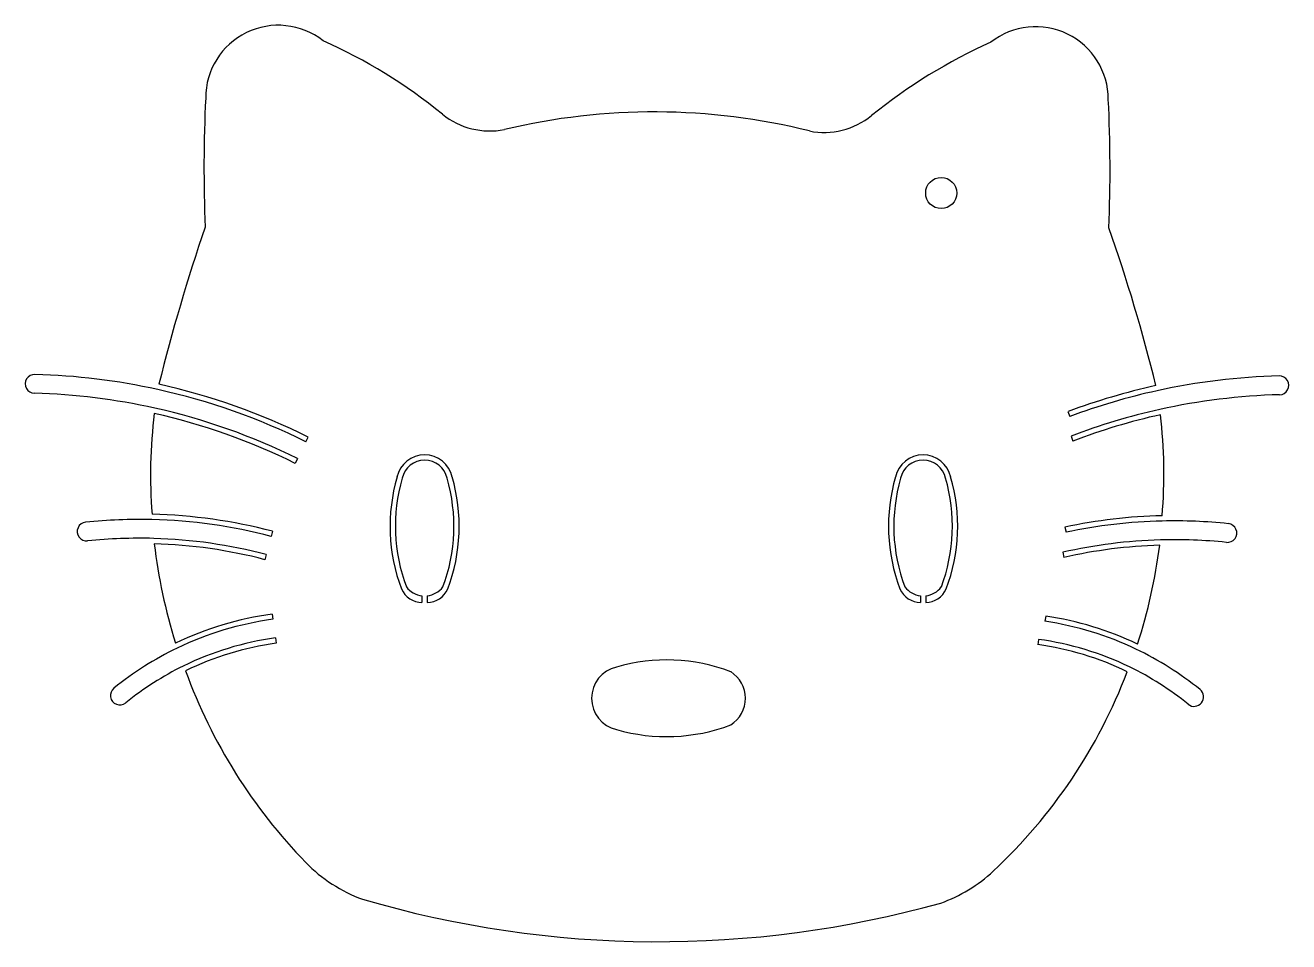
# Model space of a CAD drawing. Header units: inches. Extents: x 25.15 to 32.63, y 6.85 to 12.27.
import ezdxf

# ---------------------------------------------------------------- set-up
doc = ezdxf.new("R2010")
doc.units = ezdxf.units.IN
doc.header["$MEASUREMENT"] = 0

msp = doc.modelspace()

# ---------------------------------------------------------------- linework, layer by layer
for p, q in [((31.3228, 9.9843), (31.3337, 9.955)), ((26.8135, 9.8054), (26.8274, 9.8333)), ((31.3407, 9.8386), (31.3518, 9.8095)), ((26.764, 9.7056), (26.7501, 9.6776)), ((26.6152, 9.2763), (26.6073, 9.2461)), ((31.3047, 9.3006), (31.3112, 9.27)), ((26.5791, 9.1384), (26.5712, 9.1081)), ((31.2916, 9.1516), (31.2986, 9.1212)), ((27.5002, 8.8947), (27.5002, 8.8545)), ((27.5315, 8.8947), (27.5315, 8.8545)), ((30.4497, 8.8947), (30.4497, 8.8545)), ((30.481, 8.8947), (30.481, 8.8545)), ((26.6135, 8.7862), (26.6177, 8.7553)), ((31.1912, 8.7744), (31.1866, 8.7435)), ((26.6328, 8.6449), (26.637, 8.614)), ((31.1488, 8.6364), (31.1446, 8.6054))]:
    msp.add_line(p, q)
msp.add_circle((30.5727, 11.2766), 0.0921)
for centre, radius, start, end in [((26.65, 11.8388), 0.4298, 52.01016, 180), ((31.1316, 11.8302), 0.4298, 360, 127.98984), ((25.606, 9.2584), 3.199, 50.95653, 65.85553), ((32.1756, 9.2498), 3.199, 114.14447, 129.04001), ((34.7625, 11.4221), 8.5524, 177.20722, 182.33057), ((23.0192, 11.4135), 8.5524, 357.70623, 2.79278), ((27.9017, 12.0889), 0.4454, 230.95653, 281.18294), ((28.8736, 7.9393), 3.8168, 76.05431, 103.41455), ((29.8801, 12.0804), 0.4454, 258.77327, 309.04001), ((37.0387, 7.3788), 11.4352, 161.14503, 166.00066), ((22.071, 7.733), 10.0635, 13.82345, 19.37291), ((25.2084, 10.1477), 0.0557, 88.51404, 268.51404), ((25.1105, 6.3728), 3.8318, 77.55224, 88.51404), ((32.6712, 6.3642), 3.8318, 91.48596, 102.37827), ((32.5732, 10.1391), 0.0557, 271.48596, 91.48596), ((25.1105, 6.3728), 3.8318, 63.6121, 77.55224), ((25.1105, 6.3728), 3.8631, 63.6121, 77.55224), ((32.6712, 6.3642), 3.8631, 102.37827, 110.42875), ((32.6712, 6.3642), 3.8318, 102.37827, 110.42875), ((25.1105, 6.3728), 3.7205, 77.42889, 88.51404), ((32.6712, 6.3642), 3.7205, 91.48596, 102.503), ((28.8454, 9.6097), 2.9515, 172.93058, 184.529), ((25.1105, 6.3728), 3.6892, 63.6121, 77.38281), ((25.1105, 6.3728), 3.7205, 63.6121, 77.42889), ((32.6712, 6.3642), 3.7205, 102.503, 110.95391), ((32.6712, 6.3642), 3.6892, 102.54984, 110.95391), ((29.018, 9.618), 2.8726, 355.0089, 6.94431), ((27.5158, 9.5609), 0.1673, 12.23381, 167.76619), ((30.4653, 9.5609), 0.1673, 12.23381, 167.76619), ((27.5158, 9.5609), 0.136, 12.23381, 167.76619), ((30.4653, 9.5609), 0.136, 12.23381, 167.76619), ((28.3599, 9.3059), 1.0487, 163.83039, 200.72511), ((28.3601, 9.3059), 1.0176, 163.80142, 200.65074), ((26.6716, 9.3059), 1.0176, 339.34926, 16.19858), ((26.6718, 9.3059), 1.0487, 339.27489, 16.16961), ((31.3094, 9.3059), 1.0487, 163.83039, 200.72511), ((31.3096, 9.3059), 1.0176, 163.80142, 200.65074), ((29.6211, 9.3059), 1.0176, 339.34924, 16.19859), ((29.6213, 9.3059), 1.0487, 339.27489, 16.16961), ((25.829, 6.2715), 3.0747, 88.63222, 95.9544), ((25.829, 6.2715), 3.0747, 75.33734, 88.63222), ((25.829, 6.2715), 3.106, 75.33734, 88.63222), ((31.9527, 6.2629), 3.106, 91.3458, 102.04201), ((25.5158, 9.2743), 0.0557, 95.9544, 275.9544), ((31.9527, 6.2629), 3.0747, 91.3458, 102.04201), ((31.9527, 6.2629), 3.0747, 84.0456, 91.3458), ((32.2659, 9.2657), 0.0557, 264.0456, 84.0456), ((25.829, 6.2715), 2.9634, 88.38316, 95.9544), ((25.829, 6.2715), 2.9634, 75.33734, 88.38316), ((29.1545, 9.5867), 3.261, 186.769, 197.3359), ((25.829, 6.2715), 2.9321, 75.33734, 88.29615), ((31.9527, 6.2629), 2.9634, 91.61062, 102.88961), ((31.9527, 6.2629), 2.9634, 84.0456, 91.61062), ((31.9527, 6.2629), 2.9321, 91.70262, 102.88961), ((28.7011, 9.5958), 3.1898, 341.98134, 352.75994), ((27.5031, 8.9904), 0.136, 204.16261, 268.76675), ((27.5158, 9.0298), 0.136, 217.47287, 263.39442), ((27.5158, 9.0298), 0.136, 276.60558, 322.52713), ((27.5286, 8.9904), 0.136, 271.22702, 335.84339), ((30.4526, 8.9904), 0.136, 204.15661, 268.77298), ((30.4653, 9.0298), 0.136, 217.47287, 263.39442), ((30.4653, 9.0298), 0.136, 276.60558, 322.52706), ((30.4781, 8.9904), 0.136, 271.23325, 335.83739), ((26.8754, 6.8707), 1.9333, 97.78531, 115.54929), ((26.8754, 6.8707), 1.9021, 97.78531, 115.68054), ((30.9063, 6.8622), 1.9333, 64.63266, 81.52529), ((30.9063, 6.8622), 1.9021, 64.51596, 81.52529), ((26.8754, 6.8707), 1.7907, 97.78531, 116.10586), ((26.8754, 6.8707), 1.7595, 97.78531, 116.10586), ((30.9063, 6.8622), 1.7595, 64.14804, 82.21469), ((30.9063, 6.8622), 1.7907, 64.14804, 82.21469), ((26.8754, 6.8707), 1.9021, 115.68054, 129.04464), ((30.9063, 6.8622), 1.9021, 50.95536, 64.51596), ((26.8754, 6.8707), 1.7907, 116.10586, 129.04464), ((29.0943, 9.5396), 3.1851, 199.99104, 224.23653), ((28.6929, 8.2883), 0.1895, 102.72256, 257.27744), ((28.948, 7.4442), 1.0708, 69.27489, 106.09234), ((30.9063, 6.8622), 1.7907, 50.95536, 64.14804), ((29.227, 8.2883), 0.1866, 302.4037, 57.5963), ((28.7425, 9.5606), 3.1359, 312.97788, 339.17093), ((25.7123, 8.3047), 0.0557, 129.04464, 309.04464), ((32.0694, 8.2962), 0.0557, 230.95536, 50.95536), ((28.948, 9.1323), 1.0708, 253.90766, 290.72511), ((27.4521, 7.9375), 0.8908, 224.09213, 250.10695), ((30.2717, 7.9169), 0.8908, 289.55415, 313.09099), ((28.8986, 13.0669), 6.2183, 253.65866, 285.59157)]:
    msp.add_arc(centre, radius, start, end)

doc.saveas('drawing.dxf')
